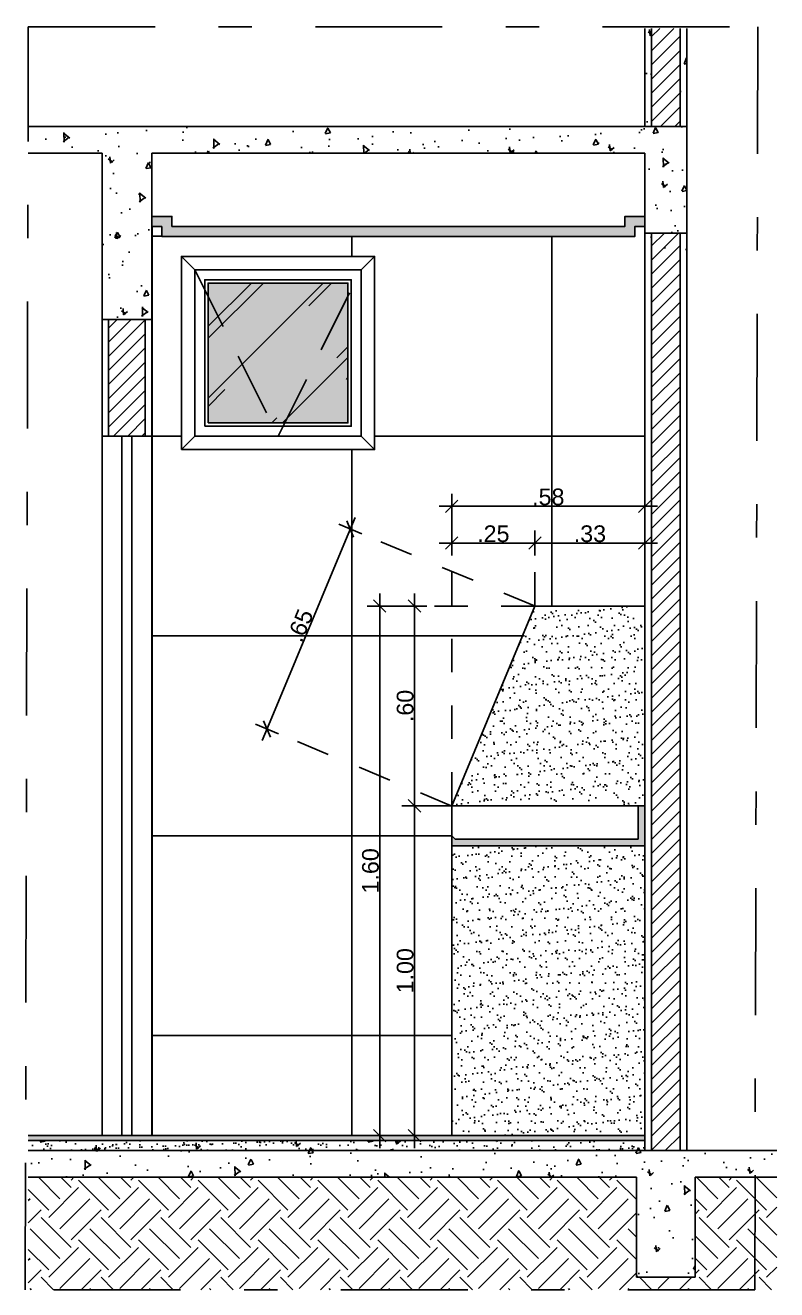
# Model space of a CAD drawing. Header units: millimetres. Extents: x 1999 to 2304, y 1614 to 1800.
# Drawn here: x 2266.242 to 2268.498, y 1626.853 to 1630.649 of the extents above; entities that cross this region are included whole.
import ezdxf

# ---------------------------------------------------------------- set-up
doc = ezdxf.new("R2010")
doc.units = ezdxf.units.MM
doc.header["$LTSCALE"] = 0.03
doc.header["$PDMODE"] = 34
doc.linetypes.add('DASHDOT', pattern=[25.4, 12.7, -6.35, 0, -6.35])
doc.linetypes.add('HIDDEN', pattern=[9.525, 6.35, -3.175])
for name, color, linetype in [('BANCADAS', 5, 'Continuous'), ('COTA Especificações', 250, 'Continuous'), ('Esquadrias', 3, 'Continuous'), ('Layout', 6, 'Continuous'), ('PL09', 9, 'Continuous'), ('PL1', 1, 'Continuous'), ('PL2', 2, 'Continuous'), ('PL250', 250, 'Continuous'), ('PL251', 251, 'Continuous'), ('PL3', 3, 'Continuous'), ('PL4', 4, 'Continuous'), ('Projeção', 250, 'HIDDEN')]:
    doc.layers.add(name, color=color, linetype=linetype)
doc.styles.get("Standard").update_dxf_attribs({"font": 'arial.ttf'})
doc.dimstyles.new('TICK01', dxfattribs={"dimscale": 0, "dimtxt": 2, "dimasz": 1.5, "dimexe": 0.18, "dimexo": 0.06, "dimgap": 0.09, "dimtad": 1, "dimzin": 4, "dimdsep": 46, "dimtxsty": 'Standard', "dimblk": 'TICK1', "dimcen": 0.09, "dimclrd": 256, "dimclre": 256, "dimclrt": 4, "dimaunit": 1, "dimadec": 0, "dimazin": 0, "dimtfac": 1, "dimtix": 1, "dimtmove": 2, "dimatfit": 3, "dimldrblk": 'TICK1', "dimfxl": 1, "dimtolj": 1, "dimtzin": 12, "dimarcsym": 0})
pattern_1 = [(95, (208.19177, 25.5805), (0.14009465, 0.117553379), [0.01905, -0.20955]), (40, (208.19177, 25.5805), (-0.160018453, 0.110176729), [0.01524, -0.167640584]), (145.451445, (208.20344, 25.5903), (-0.019923798, 0.227730102), [0.016190009, -0.178090245]), (91.1842, (208.15585, 25.61642), (0.221410243, 0.161953413), [0.028575, -0.314325]), (141.635558, (208.1743, 25.6299), (-0.007086617, 0.342826764), [0.024285023, -0.267135608]), (36.184151, (208.15585, 25.61642), (-0.007086617, 0.342826764), [0.022859967, -0.251459732]), (66, (208.18279, 25.6254), (0.179519979, 0.034895149), [0.01905, -0.20955]), (11, (208.18279, 25.6254), (-0.086539927, 0.173941193), [0.01524, -0.16764]), (116.451445, (208.19775, 25.6283), (0.092980052, 0.208836343), [0.016190009, -0.178089938]), (82.5, (208.19177, 25.580495), (-0.057605469, 0.0619734137), [0, -0.165608, 0, -0.17018, 0, -0.168275]), (52.5, (208.19177, 25.580495), (-0.0235897273, 0.1180870003), [0, -0.097028, 0, -0.161798, 0, -0.064135]), (12.5, (208.15172, 25.54044), (0.099927863, 0.0918261956), [0, -0.0635, 0, -0.19812, 0, -0.26289]), (2.5, (208.13376, 25.52248), (0.0867639044, 0.122722393), [0, -0.08255, 0, -0.131572, 0, -0.18669])]

# ---------------------------------------------------------------- blocks, each defined once
blk = doc.blocks.new('TICK1')
for p, q in [((-1, 0), (1, 0)), ((0.5, 0.5), (-0.5, -0.5)), ((0, 1), (0, -1))]:
    blk.add_line(p, q)
blk = doc.blocks.new('*D734')
at = {"layer": 'COTA Especificações', "linetype": 'HIDDEN', "lineweight": -2, "ltscale": 0.1, "transparency": 16777216}
for p, q in [((2267.7725, 1628.907), (2267.7725, 1629.0991)), ((2268.1025, 1628.907), (2268.1025, 1629.0991))]:
    blk.add_line(p, q, dxfattribs=at)
at = {"layer": 'COTA Especificações', "lineweight": -2, "ltscale": 0.1, "transparency": 16777216}
blk.add_line((2268.065, 1629.0946), (2267.81, 1629.0946), dxfattribs=at)
at = {"layer": 'DEFPOINTS', "color": 0, "ltscale": 0.1, "transparency": 16777216}
for p in [(2267.7725, 1629.0946), (2267.7725, 1628.9055), (2268.1025, 1628.9055)]:
    blk.add_point(p, dxfattribs=at)
at = {"layer": 'COTA Especificações', "lineweight": -2, "ltscale": 0.1, "transparency": 16777216, "xscale": 0.03749999999999998, "yscale": 0.03749999999999998, "zscale": 0.03749999999999998, "rotation": 180}
blk.add_blockref('TICK1', (2267.7725, 1629.0946), dxfattribs=at)
at = {"layer": 'COTA Especificações', "lineweight": -2, "ltscale": 0.1, "transparency": 16777216, "xscale": 0.03749999999999998, "yscale": 0.03749999999999998, "zscale": 0.03749999999999998}
blk.add_blockref('TICK1', (2268.1025, 1629.0946), dxfattribs=at)
at = {"layer": 'COTA Especificações', "color": 4, "ltscale": 0.1, "transparency": 16777216, "insert": (2267.9375, 1629.1224), "char_height": 0.05, "attachment_point": 5}
blk.add_mtext('\\A1;.33', dxfattribs=at)
blk = doc.blocks.new('*D735')
at = {"layer": 'COTA Especificações', "linetype": 'HIDDEN', "lineweight": -2, "ltscale": 0.1, "transparency": 16777216}
for p, q in [((2267.5225, 1628.307), (2267.5225, 1629.0991)), ((2267.7725, 1628.907), (2267.7725, 1629.0991))]:
    blk.add_line(p, q, dxfattribs=at)
at = {"layer": 'COTA Especificações', "lineweight": -2, "ltscale": 0.1, "transparency": 16777216}
blk.add_line((2267.735, 1629.0946), (2267.56, 1629.0946), dxfattribs=at)
at = {"layer": 'DEFPOINTS', "color": 0, "ltscale": 0.1, "transparency": 16777216}
for p in [(2267.5225, 1629.0946), (2267.7725, 1628.9055), (2267.5225, 1628.3055)]:
    blk.add_point(p, dxfattribs=at)
at = {"layer": 'COTA Especificações', "lineweight": -2, "ltscale": 0.1, "transparency": 16777216, "xscale": 0.03749999999999998, "yscale": 0.03749999999999998, "zscale": 0.03749999999999998, "rotation": 180}
blk.add_blockref('TICK1', (2267.5225, 1629.0946), dxfattribs=at)
at = {"layer": 'COTA Especificações', "lineweight": -2, "ltscale": 0.1, "transparency": 16777216, "xscale": 0.03749999999999998, "yscale": 0.03749999999999998, "zscale": 0.03749999999999998}
blk.add_blockref('TICK1', (2267.7725, 1629.0946), dxfattribs=at)
at = {"layer": 'COTA Especificações', "color": 4, "ltscale": 0.1, "transparency": 16777216, "insert": (2267.6475, 1629.1224), "char_height": 0.05, "attachment_point": 5}
blk.add_mtext('\\A1;.25', dxfattribs=at)
blk = doc.blocks.new('*D736')
at = {"layer": 'COTA Especificações', "linetype": 'HIDDEN', "lineweight": -2, "ltscale": 0.1, "transparency": 16777216}
for p, q in [((2267.5225, 1629.0961), (2267.5225, 1629.2097)), ((2268.1025, 1629.0961), (2268.1025, 1629.2097))]:
    blk.add_line(p, q, dxfattribs=at)
at = {"layer": 'COTA Especificações', "lineweight": -2, "ltscale": 0.1, "transparency": 16777216}
blk.add_line((2268.065, 1629.2052), (2267.56, 1629.2052), dxfattribs=at)
at = {"layer": 'DEFPOINTS', "color": 0, "ltscale": 0.1, "transparency": 16777216}
for p in [(2267.5225, 1629.2052), (2267.5225, 1629.0946), (2268.1025, 1629.0946)]:
    blk.add_point(p, dxfattribs=at)
at = {"layer": 'COTA Especificações', "lineweight": -2, "ltscale": 0.1, "transparency": 16777216, "xscale": 0.03749999999999998, "yscale": 0.03749999999999998, "zscale": 0.03749999999999998, "rotation": 180}
blk.add_blockref('TICK1', (2267.5225, 1629.2052), dxfattribs=at)
at = {"layer": 'COTA Especificações', "lineweight": -2, "ltscale": 0.1, "transparency": 16777216, "xscale": 0.03749999999999998, "yscale": 0.03749999999999998, "zscale": 0.03749999999999998}
blk.add_blockref('TICK1', (2268.1025, 1629.2052), dxfattribs=at)
at = {"layer": 'COTA Especificações', "color": 4, "ltscale": 0.1, "transparency": 16777216, "insert": (2267.8125, 1629.233), "char_height": 0.05, "attachment_point": 5}
blk.add_mtext('\\A1;.58', dxfattribs=at)
blk = doc.blocks.new('*D737')
at = {"layer": 'COTA Especificações', "linetype": 'HIDDEN', "lineweight": -2, "ltscale": 0.1, "transparency": 16777216}
for p, q in [((2267.521, 1628.3055), (2267.4061, 1628.3055)), ((2267.521, 1627.3155), (2267.4061, 1627.3155))]:
    blk.add_line(p, q, dxfattribs=at)
at = {"layer": 'COTA Especificações', "lineweight": -2, "ltscale": 0.1, "transparency": 16777216}
blk.add_line((2267.4106, 1627.353), (2267.4106, 1628.268), dxfattribs=at)
at = {"layer": 'DEFPOINTS', "color": 0, "ltscale": 0.1, "transparency": 16777216}
for p in [(2267.4106, 1628.3055), (2267.5225, 1628.3055), (2267.5225, 1627.3155)]:
    blk.add_point(p, dxfattribs=at)
at = {"layer": 'COTA Especificações', "lineweight": -2, "ltscale": 0.1, "transparency": 16777216, "xscale": 0.03749999999999998, "yscale": 0.03749999999999998, "zscale": 0.03749999999999998}
for p, rotation in [((2267.4106, 1628.3055), 90), ((2267.4106, 1627.3155), 270)]:
    blk.add_blockref('TICK1', p, dxfattribs=dict(at, rotation=rotation))
at = {"layer": 'COTA Especificações', "color": 4, "ltscale": 0.1, "transparency": 16777216, "insert": (2267.3828, 1627.8105), "char_height": 0.05, "attachment_point": 5, "rotation": 90}
blk.add_mtext('\\A1;1.00', dxfattribs=at)
blk = doc.blocks.new('*D738')
at = {"layer": 'COTA Especificações', "linetype": 'HIDDEN', "lineweight": -2, "ltscale": 0.1, "transparency": 16777216}
for p, q in [((2267.771, 1628.9055), (2267.4061, 1628.9055)), ((2267.521, 1628.3055), (2267.4061, 1628.3055))]:
    blk.add_line(p, q, dxfattribs=at)
at = {"layer": 'COTA Especificações', "lineweight": -2, "ltscale": 0.1, "transparency": 16777216}
blk.add_line((2267.4106, 1628.343), (2267.4106, 1628.868), dxfattribs=at)
at = {"layer": 'DEFPOINTS', "color": 0, "ltscale": 0.1, "transparency": 16777216}
for p in [(2267.4106, 1628.9055), (2267.7725, 1628.9055), (2267.5225, 1628.3055)]:
    blk.add_point(p, dxfattribs=at)
at = {"layer": 'COTA Especificações', "lineweight": -2, "ltscale": 0.1, "transparency": 16777216, "xscale": 0.03749999999999998, "yscale": 0.03749999999999998, "zscale": 0.03749999999999998}
for p, rotation in [((2267.4106, 1628.9055), 90), ((2267.4106, 1628.3055), 270)]:
    blk.add_blockref('TICK1', p, dxfattribs=dict(at, rotation=rotation))
at = {"layer": 'COTA Especificações', "color": 4, "ltscale": 0.1, "transparency": 16777216, "insert": (2267.3828, 1628.6055), "char_height": 0.05, "attachment_point": 5, "rotation": 90}
blk.add_mtext('\\A1;.60', dxfattribs=at)
blk = doc.blocks.new('*D739')
at = {"layer": 'COTA Especificações', "linetype": 'HIDDEN', "lineweight": -2, "ltscale": 0.1, "transparency": 16777216}
for p, q in [((2267.4091, 1628.9055), (2267.3019, 1628.9055)), ((2267.4091, 1627.3155), (2267.3019, 1627.3155))]:
    blk.add_line(p, q, dxfattribs=at)
at = {"layer": 'COTA Especificações', "lineweight": -2, "ltscale": 0.1, "transparency": 16777216}
blk.add_line((2267.3064, 1628.868), (2267.3064, 1627.353), dxfattribs=at)
at = {"layer": 'DEFPOINTS', "color": 0, "ltscale": 0.1, "transparency": 16777216}
for p in [(2267.4106, 1628.9055), (2267.3064, 1627.3155), (2267.4106, 1627.3155)]:
    blk.add_point(p, dxfattribs=at)
at = {"layer": 'COTA Especificações', "lineweight": -2, "ltscale": 0.1, "transparency": 16777216, "xscale": 0.03749999999999998, "yscale": 0.03749999999999998, "zscale": 0.03749999999999998}
for p, rotation in [((2267.3064, 1628.9055), 90), ((2267.3064, 1627.3155), 270)]:
    blk.add_blockref('TICK1', p, dxfattribs=dict(at, rotation=rotation))
at = {"layer": 'COTA Especificações', "color": 4, "ltscale": 0.1, "transparency": 16777216, "insert": (2267.2787, 1628.1105), "char_height": 0.05, "attachment_point": 5, "rotation": 90}
blk.add_mtext('\\A1;1.60', dxfattribs=at)
blk = doc.blocks.new('*D740')
at = {"layer": 'COTA Especificações', "linetype": 'HIDDEN', "lineweight": -2, "ltscale": 0.1, "transparency": 16777216}
for p, q in [((2267.7711, 1628.906), (2267.2138, 1629.1383)), ((2267.5211, 1628.306), (2266.9638, 1628.5383))]:
    blk.add_line(p, q, dxfattribs=at)
at = {"layer": 'COTA Especificações', "lineweight": -2, "ltscale": 0.1, "transparency": 16777216}
blk.add_line((2266.9823, 1628.5712), (2267.2035, 1629.1019), dxfattribs=at)
at = {"layer": 'DEFPOINTS', "color": 0, "ltscale": 0.1, "transparency": 16777216}
for p in [(2267.2179, 1629.1365), (2267.7725, 1628.9055), (2267.5225, 1628.3055)]:
    blk.add_point(p, dxfattribs=at)
at = {"layer": 'COTA Especificações', "lineweight": -2, "ltscale": 0.1, "transparency": 16777216, "xscale": 0.03749999999999998, "yscale": 0.03749999999999998, "zscale": 0.03749999999999998}
for p, rotation in [((2267.2179, 1629.1365), 67.38013505189791), ((2266.9679, 1628.5365), 247.3801350518979)]:
    blk.add_blockref('TICK1', p, dxfattribs=dict(at, rotation=rotation))
at = {"layer": 'COTA Especificações', "color": 4, "ltscale": 0.1, "transparency": 16777216, "insert": (2267.0673, 1628.8472), "char_height": 0.05, "attachment_point": 5, "rotation": 67.3801}
blk.add_mtext('\\A1;.65', dxfattribs=at)

msp = doc.modelspace()

# ---------------------------------------------------------------- hatches: boundary and pattern name
at = {"layer": 'BANCADAS'}
h = msp.add_hatch(dxfattribs=at)
h.set_pattern_fill('AR-SAND', color=251, scale=0.001)
h.set_pattern_definition([(37.5, (-310.414967, -136.001644), (-0.0016000313, 0.04894132373), [0, -0.038608, 0, -0.04318, 0, -0.041275]), (7.5, (-310.41497, -136.001644), (0.0449523283, 0.07168251), [0, -0.020828, 0, -0.034798, 0, -0.013335]), (327.5, (-310.44621, -136.001644), (0.079099237, 0.00014371847), [0, -0.0127, 0, -0.04572, 0, -0.05969]), (317.5, (-310.44621, -136.001644), (0.0763556452, 0.0222929323), [0, -0.00635, 0, -0.029972, 0, -0.03429])])
h.paths.add_polyline_path([(2268.1025, 1628.9055), (2267.7725, 1628.9055), (2267.5225, 1628.3055), (2268.0825, 1628.3055), (2268.1025, 1628.3055)])
h = msp.add_hatch(color=9, dxfattribs=at)
h.dxf.hatch_style = 1
h.paths.add_polyline_path([(2268.1025, 1628.3055), (2268.0825, 1628.3055), (2268.0825, 1628.2055), (2267.5325, 1628.2055), (2267.5225, 1628.2155), (2267.5225, 1628.1855), (2268.1025, 1628.1855)])
at = {"layer": 'BANCADAS', "ltscale": 0.004}
h = msp.add_hatch(dxfattribs=at)
h.set_pattern_fill('AR-SAND', color=251, scale=0.001)
h.paths.add_polyline_path([(2268.1025, 1628.1855), (2267.5225, 1628.1855), (2267.5225, 1627.3155), (2268.1025, 1627.3155)])
at = {"layer": 'Layout'}
h = msp.add_hatch(color=9, dxfattribs=at)
h.dxf.hatch_style = 1
h.paths.add_polyline_path([(2267.211, 1629.8755), (2266.791, 1629.8755), (2266.791, 1629.4555), (2267.211, 1629.4555)])
h = msp.add_hatch(dxfattribs=at)
h.set_pattern_fill('AR-RROOF', color=251, scale=0.01, angle=45)
h.set_pattern_definition([(45, (-310.41497, -135.50164), (0.215526147, 0.574736392), [3.81, -0.508, 1.27, -0.254]), (45, (-310.2659, -135.17297), (-0.418479935, 0.05926969), [0.762, -0.08382, 1.524, -0.1905]), (45, (-310.47783, -135.25918), (0.813611205, 1.054282069), [2.032, -0.3556, 1.016, -0.254])])
h.paths.add_polyline_path([(2267.211, 1629.8755), (2266.791, 1629.8755), (2266.791, 1629.4555), (2267.211, 1629.4555)])
h = msp.add_hatch(color=9, dxfattribs=at)
h.dxf.hatch_style = 1
h.paths.add_polyline_path([(2266.2512, 1627.3155), (2266.2512, 1627.3005), (2268.1025, 1627.3005), (2268.1025, 1627.3155)])
h = msp.add_hatch(dxfattribs=at)
h.set_pattern_fill('EARTH', color=251, scale=0.02, angle=45, double=1)
h.set_pattern_definition([(45, (-310.41497, -136.00164), (1e-17, 0.1796051224), [0.127, -0.127]), (45, (-310.44864, -135.96797), (1e-17, 0.1796051224), [0.127, -0.127]), (45, (-310.48232, -135.93429), (1e-17, 0.1796051224), [0.127, -0.127]), (135, (-310.48232, -135.91184), (-0.1796051224, 1e-17), [0.127, -0.127]), (135, (-310.44864, -135.87817), (-0.1796051224, 1e-17), [0.127, -0.127]), (135, (-310.41497, -135.84449), (-0.1796051224, 1e-17), [0.127, -0.127])])
h.paths.add_polyline_path([(2266.2512, 1627.1905), (2266.2512, 1626.8528), (2268.4983, 1626.8528), (2268.4983, 1627.1905), (2268.2535, 1627.1905), (2268.2535, 1626.8905), (2268.0775, 1626.8905), (2268.0775, 1627.1905)])
at = {"layer": 'PL09'}
h = msp.add_hatch(color=256, dxfattribs=at)
h.dxf.hatch_style = 1
h.paths.add_polyline_path([(2268.0725, 1630.0455), (2268.1025, 1630.0455), (2268.1025, 1630.0755), (2268.0425, 1630.0755), (2268.0425, 1630.0455), (2266.6825, 1630.0455), (2266.6825, 1630.0755), (2266.6225, 1630.0755), (2266.6225, 1630.0455), (2266.6525, 1630.0455), (2266.6525, 1630.0155), (2266.9584, 1630.0155), (2268.0725, 1630.0155)])
at = {"layer": 'PL1'}
h = msp.add_hatch(dxfattribs=at)
h.set_pattern_fill('_USER', color=251, scale=0.03, angle=45, pattern_type=0)
h.set_pattern_definition([(45, (208.19177, 25.580495), (-0.02121320344, 0.02121320344), [])])
h.paths.add_polyline_path([(2268.2085, 1630.6401), (2268.1225, 1630.6401), (2268.1225, 1630.3455), (2268.2085, 1630.3455)])
at = {"layer": 'PL1', "ltscale": 0.004}
h = msp.add_hatch(dxfattribs=at)
h.set_pattern_fill('_USER', color=251, scale=0.03, angle=45, pattern_type=0)
h.set_pattern_definition([(45, (0, 0), (-0.02121320344, 0.02121320344), [])])
h.paths.add_polyline_path([(2268.2085, 1630.0255), (2268.1225, 1630.0255), (2268.1225, 1627.2705), (2268.2085, 1627.2705)])
at = {"layer": 'PL1'}
h = msp.add_hatch(dxfattribs=at)
h.set_pattern_fill('_USER', color=251, scale=0.03, angle=45, pattern_type=0)
h.set_pattern_definition([(45, (208.19177, 27.608064), (-0.02121320344, 0.02121320344), [])])
h.paths.add_polyline_path([(2266.4925, 1629.4155), (2266.6025, 1629.4155), (2266.6025, 1629.7655), (2266.4925, 1629.7655)])
at = {"layer": 'PL251'}
h = msp.add_hatch(dxfattribs=at)
h.set_pattern_fill('AR-CONC', color=256, scale=0.001, angle=45)
h.set_pattern_definition(pattern_1)
h.paths.add_polyline_path([(2268.1225, 1630.6493), (2268.1025, 1630.6493), (2268.1025, 1630.3455), (2268.1225, 1630.3455)])
h.paths.add_polyline_path([(2268.2285, 1630.6493), (2268.2085, 1630.6493), (2268.2085, 1630.3455), (2268.2285, 1630.3455)])
h = msp.add_hatch(dxfattribs=at)
h.set_pattern_fill('AR-CONC', color=256, scale=0.001, angle=45)
h.set_pattern_definition(pattern_1)
h.paths.add_polyline_path([(2268.2285, 1630.3455), (2266.6225, 1630.3455), (2266.6225, 1630.2655), (2268.1025, 1630.2655), (2268.1025, 1629.9655), (2268.2285, 1629.9655)])
h.paths.add_polyline_path([(2266.6225, 1630.3455), (2266.4725, 1630.3455), (2266.4725, 1629.7655), (2266.6225, 1629.7655)])
h.paths.add_polyline_path([(2266.2512, 1630.3455), (2266.2512, 1630.2655), (2266.4725, 1630.2655), (2266.4725, 1630.3455)])
h = msp.add_hatch(dxfattribs=at)
h.set_pattern_fill('_USER', color=256, scale=0.6, double=1, pattern_type=0)
h.set_pattern_definition([(0, (2266.6225, 1630.01546), (0, 0.6), []), (90, (2266.6225, 1630.01546), (-0.6, 4e-17), [])])
h.paths.add_polyline_path([(2268.1025, 1629.9555), (2268.1025, 1629.9655), (2268.1025, 1630.0155), (2266.6525, 1630.0155), (2266.6525, 1630.0455), (2266.6225, 1630.0455), (2266.6225, 1629.4155), (2266.6225, 1627.3155), (2267.5225, 1627.3155), (2267.5225, 1628.1855), (2267.5225, 1628.2155), (2267.5225, 1628.3055), (2267.7725, 1628.9055), (2268.1025, 1628.9055), (2268.1025, 1629.1705), (2267.7725, 1629.1805), (2268.1025, 1629.1805)])
h.paths.add_polyline_path([(2267.291, 1629.3755), (2266.711, 1629.3755), (2266.711, 1629.9555), (2267.291, 1629.9555)], flags=16)
h.paths.add_polyline_path([(2267.251, 1629.4155), (2266.751, 1629.4155), (2266.751, 1629.9155), (2267.251, 1629.9155)], flags=0)
h.paths.add_polyline_path([(2267.221, 1629.4455), (2267.016, 1629.4455), (2267.001, 1629.4155), (2266.986, 1629.4455), (2266.781, 1629.4455), (2266.781, 1629.8855), (2267.221, 1629.8855)], flags=0)
h.paths.add_polyline_path([(2267.211, 1629.4555), (2266.791, 1629.4555), (2266.791, 1629.8755), (2267.211, 1629.8755)], flags=0)
h = msp.add_hatch(dxfattribs=at)
h.set_pattern_fill('AR-CONC', color=256, scale=0.001, angle=45)
h.set_pattern_definition(pattern_1)
h.paths.add_polyline_path([(2266.2512, 1627.3005), (2266.2512, 1627.1905), (2268.0775, 1627.1905), (2268.0775, 1626.8905), (2268.2535, 1626.8905), (2268.2535, 1627.1905), (2268.4983, 1627.1905), (2268.4983, 1627.2705), (2268.1025, 1627.2705), (2268.1025, 1627.3005)])
h = msp.add_hatch(dxfattribs=at)
h.set_pattern_fill('AR-SAND', color=256, scale=0.001, angle=45)
h.set_pattern_definition([(82.5, (208.19177, 25.580495), (-0.0357381349, 0.0334753489), [0, -0.038608, 0, -0.04318, 0, -0.041275]), (52.5, (208.19177, 25.580495), (-0.0189010928, 0.0824732851), [0, -0.020828, 0, -0.034798, 0, -0.013335]), (12.5, (208.16968, 25.558404), (0.0558299826, 0.0560332312), [0, -0.0127, 0, -0.04572, 0, -0.05969]), (2.5, (208.16968, 25.558404), (0.038228111, 0.0697550782), [0, -0.00635, 0, -0.029972, 0, -0.03429])])
h.paths.add_polyline_path([(2266.2512, 1627.3005), (2266.2512, 1627.2705), (2268.1025, 1627.2705), (2268.1025, 1627.3005)])

# ---------------------------------------------------------------- linework, layer by layer
at = {"color": 5, "linetype": 'DASHDOT'}
msp.add_lwpolyline([(2266.2512, 1630.6446), (2268.4416, 1630.6446), (2268.4326, 1626.8528), (2266.2422, 1626.8528)], close=True, dxfattribs=at)
at = {"layer": 'BANCADAS'}
for p, q in [((2267.5225, 1628.3055), (2267.7725, 1628.9055)), ((2267.7725, 1628.9055), (2268.1025, 1628.9055)), ((2267.5225, 1628.1855), (2267.5225, 1627.3155))]:
    msp.add_line(p, q, dxfattribs=at)
at = {"layer": 'BANCADAS', "color": 3}
for p, q in [((2268.0825, 1628.2055), (2268.0825, 1628.3055)), ((2268.0825, 1628.3055), (2268.1025, 1628.3055)), ((2267.5225, 1628.2155), (2267.5325, 1628.2055)), ((2267.5225, 1628.2155), (2267.5225, 1628.1855)), ((2267.5325, 1628.2055), (2268.0825, 1628.2055))]:
    msp.add_line(p, q, dxfattribs=at)
at = {"layer": 'BANCADAS'}
msp.add_lwpolyline([(2268.0825, 1628.3055), (2267.5225, 1628.3055), (2267.5225, 1628.2155)], dxfattribs=at)
at = {"layer": 'BANCADAS', "color": 3}
msp.add_lwpolyline([(2267.5225, 1628.1855), (2268.1025, 1628.1855)], dxfattribs=at)
at = {"layer": 'Esquadrias'}
for p, q in [((2266.5325, 1629.4155), (2266.5325, 1627.3155)), ((2266.5625, 1629.4155), (2266.5625, 1627.3155))]:
    msp.add_line(p, q, dxfattribs=at)
at = {"layer": 'Layout'}
for p, q in [((2268.0935, 1627.858), (2268.1025, 1627.858)), ((2268.0935, 1627.843), (2268.1025, 1627.843))]:
    msp.add_line(p, q, dxfattribs=at)
at = {"layer": 'PL1', "color": 6}
for p, q in [((2268.1225, 1630.3455), (2268.1225, 1630.6401)), ((2268.2085, 1630.3455), (2268.2085, 1630.6401)), ((2268.1225, 1627.2705), (2268.1225, 1630.0255)), ((2268.2085, 1627.2705), (2268.2085, 1630.0255)), ((2266.4925, 1629.7655), (2266.4925, 1629.4155)), ((2266.6025, 1629.7655), (2266.6025, 1629.4155))]:
    msp.add_line(p, q, dxfattribs=at)
at = {"layer": 'PL1'}
for p, q in [((2266.2512, 1627.1905), (2268.0775, 1627.1905)), ((2268.0775, 1627.1905), (2268.0775, 1626.8905)), ((2268.2535, 1627.1905), (2268.4983, 1627.1905)), ((2268.2535, 1627.1905), (2268.2535, 1626.8905)), ((2268.2535, 1626.8905), (2268.0775, 1626.8905))]:
    msp.add_line(p, q, dxfattribs=at)
at = {"layer": 'PL2'}
for p, q in [((2268.1025, 1630.3455), (2268.1025, 1630.6401)), ((2268.2285, 1627.2705), (2268.2285, 1630.6401)), ((2266.2512, 1630.3455), (2268.2285, 1630.3455)), ((2266.2512, 1630.2655), (2266.4725, 1630.2655)), ((2266.4725, 1630.2655), (2266.4725, 1629.4155)), ((2266.6225, 1630.2655), (2268.1025, 1630.2655)), ((2266.6225, 1630.2655), (2266.6225, 1629.4155)), ((2268.1025, 1627.2705), (2268.1025, 1630.2655)), ((2268.1025, 1630.0255), (2268.2285, 1630.0255)), ((2266.6225, 1629.7655), (2266.4725, 1629.7655)), ((2266.6225, 1629.4155), (2266.4725, 1629.4155)), ((2266.2512, 1627.2705), (2268.4983, 1627.2705))]:
    msp.add_line(p, q, dxfattribs=at)
msp.add_lwpolyline([(2268.1025, 1627.3005), (2266.2512, 1627.3005)], dxfattribs=at)
at = {"layer": 'PL250'}
for points in [[(2266.711, 1629.3755), (2267.291, 1629.3755), (2267.291, 1629.9555), (2266.711, 1629.9555)], [(2266.751, 1629.4155), (2267.251, 1629.4155), (2267.251, 1629.9155), (2266.751, 1629.9155)], [(2266.791, 1629.4555), (2267.211, 1629.4555), (2267.211, 1629.8755), (2266.791, 1629.8755)]]:
    msp.add_lwpolyline(points, close=True, dxfattribs=at)
at = {"layer": 'PL251'}
for p, q in [((2266.711, 1629.9555), (2266.751, 1629.9155)), ((2267.251, 1629.9155), (2267.291, 1629.9555)), ((2266.751, 1629.4155), (2266.711, 1629.3755)), ((2267.251, 1629.4155), (2267.291, 1629.3755))]:
    msp.add_line(p, q, dxfattribs=at)
msp.add_lwpolyline([(2266.781, 1629.4455), (2267.221, 1629.4455), (2267.221, 1629.8855), (2266.781, 1629.8855)], close=True, dxfattribs=at)
at = {"layer": 'PL3'}
for points in [[(2266.6825, 1630.0455), (2266.6825, 1630.0755), (2266.6225, 1630.0755)], [(2266.6825, 1630.0455), (2268.0425, 1630.0455), (2268.0425, 1630.0755), (2268.1025, 1630.0755)], [(2266.6225, 1630.0455), (2266.6525, 1630.0455)], [(2266.6525, 1630.0455), (2266.6525, 1630.0155)], [(2268.1025, 1630.0455), (2268.0725, 1630.0455), (2268.0725, 1630.0155), (2266.6525, 1630.0155)], [(2266.2512, 1627.3155), (2268.1025, 1627.3155)]]:
    msp.add_lwpolyline(points, dxfattribs=at)
at = {"layer": 'PL4'}
for p, q in [((2266.4725, 1627.3155), (2266.4725, 1629.4155)), ((2266.6225, 1627.3155), (2266.6225, 1629.4155))]:
    msp.add_line(p, q, dxfattribs=at)
at = {"layer": 'Projeção'}
msp.add_lwpolyline([(2266.751, 1629.9155), (2267.001, 1629.4155), (2267.251, 1629.9155)], dxfattribs=at)

# ---------------------------------------------------------------- dimensions: what is measured, and where the dimension line sits
at = {"layer": 'COTA Especificações', "ltscale": 0.1}
for base, p1, p2, picture, middle in [((2267.5225, 1629.2052), (2268.1025, 1629.0946), (2267.5225, 1629.0946), '*D736', (2267.8125, 1629.233)), ((2267.5225, 1629.0946), (2267.7725, 1628.9055), (2267.5225, 1628.3055), '*D735', (2267.6475, 1629.1224)), ((2267.7725, 1629.0946), (2268.1025, 1628.9055), (2267.7725, 1628.9055), '*D734', (2267.9375, 1629.1224))]:
    dim = msp.add_linear_dim(base=base, p1=p1, p2=p2, dimstyle='TICK01', override={"dimscale": 0.025}, dxfattribs=at)
    dim.commit()
    dim.dimension.update_dxf_attribs({"geometry": picture, "text_midpoint": middle})
dim = msp.add_aligned_dim(p1=(2267.5225, 1628.3055), p2=(2267.7725, 1628.9055), distance=0.6008, dimstyle='TICK01', override={"dimscale": 0.025}, dxfattribs=at)
dim.commit()
dim.dimension.update_dxf_attribs({"geometry": '*D740', "text_midpoint": (2267.0673, 1628.8472)})
for base, p1, p2, text, picture, middle in [((2267.3064, 1627.3155), (2267.4106, 1628.9055), (2267.4106, 1627.3155), '1.60', '*D739', (2267.2787, 1628.1105)), ((2267.4106, 1628.3055), (2267.5225, 1627.3155), (2267.5225, 1628.3055), '1.00', '*D737', (2267.3828, 1627.8105))]:
    dim = msp.add_linear_dim(base=base, p1=p1, p2=p2, angle=90, text=text, dimstyle='TICK01', override={"dimscale": 0.025}, dxfattribs=at)
    dim.commit()
    dim.dimension.update_dxf_attribs({"geometry": picture, "text_midpoint": middle})
dim = msp.add_linear_dim(base=(2267.4106, 1628.9055), p1=(2267.5225, 1628.3055), p2=(2267.7725, 1628.9055), angle=90, dimstyle='TICK01', override={"dimscale": 0.025}, dxfattribs=at)
dim.commit()
dim.dimension.update_dxf_attribs({"geometry": '*D738', "text_midpoint": (2267.3828, 1628.6055)})

doc.saveas('drawing.dxf')
